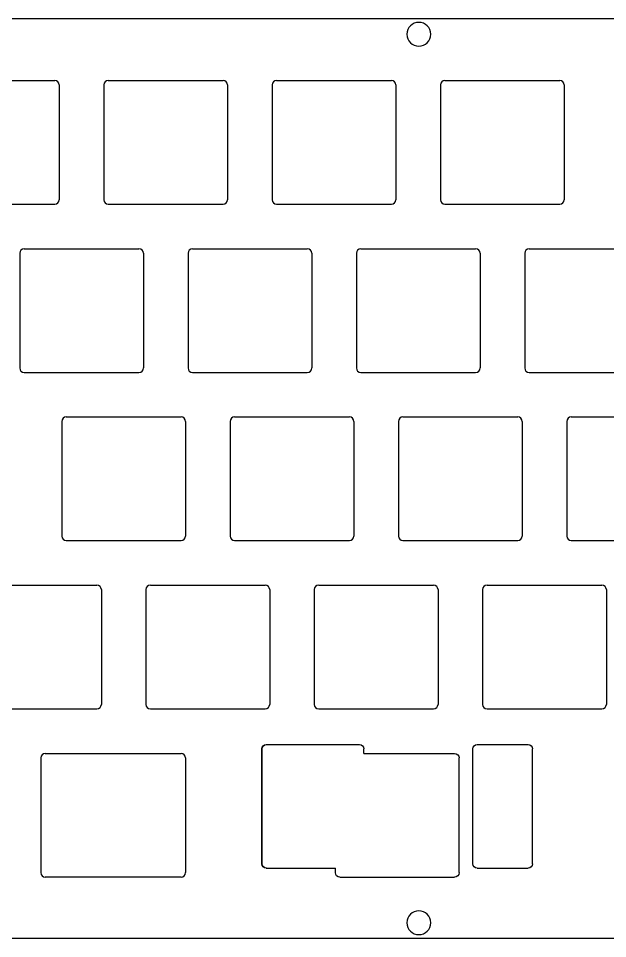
# Model space of a CAD drawing. Header units: inches. Extents: x 193 to 484, y 138 to 243.
# Drawn here: x 246 to 312.6, y 138.4 to 242.6 of the extents above; entities that cross this region are included whole.
import ezdxf

# ---------------------------------------------------------------- set-up
doc = ezdxf.new("R2010")
doc.units = ezdxf.units.IN
doc.header["$MEASUREMENT"] = 0

# ---------------------------------------------------------------- blocks, each defined once
blk = doc.blocks.new('block 3')
at = {"color": 7, "lineweight": 25, "true_color": 0xffffff}
blk.add_open_spline([(292.64, 140.2), (292.64, 140.95), (292.04, 141.55), (291.29, 141.55), (290.55, 141.55), (289.94, 140.95), (289.94, 140.2)], degree=3, knots=[0, 0, 0, 0, 1, 1, 1, 2, 2, 2, 2], dxfattribs=at)
blk = doc.blocks.new('block 17')
at = {"color": 7, "lineweight": 25, "true_color": 0xffffff}
blk.add_open_spline([(289.94, 140.2), (289.94, 139.45), (290.55, 138.85), (291.29, 138.85), (292.04, 138.85), (292.64, 139.45), (292.64, 140.2)], degree=3, knots=[0, 0, 0, 0, 1, 1, 1, 2, 2, 2, 2], dxfattribs=at)
blk = doc.blocks.new('block 21')
at = {"color": 7, "lineweight": 25, "true_color": 0xffffff}
blk.add_lwpolyline([(483.19, 138.4), (194.49, 138.4)], dxfattribs=at)
blk = doc.blocks.new('block 23')
at = {"color": 7, "lineweight": 25, "true_color": 0xffffff}
blk.add_lwpolyline([(194.49, 242.6), (483.19, 242.6)], dxfattribs=at)
blk = doc.blocks.new('block 40')
at = {"color": 7, "lineweight": 25, "true_color": 0xffffff}
blk.add_lwpolyline([(237.09, 235.57), (250.09, 235.57)], dxfattribs=at)
blk = doc.blocks.new('block 41')
at = {"color": 7, "lineweight": 25, "true_color": 0xffffff}
blk.add_lwpolyline([(237.09, 221.57), (250.09, 221.57)], dxfattribs=at)
blk = doc.blocks.new('block 43')
at = {"color": 7, "lineweight": 25, "true_color": 0xffffff}
blk.add_lwpolyline([(250.59, 235.07), (250.59, 222.07)], dxfattribs=at)
blk = doc.blocks.new('block 45')
at = {"color": 7, "lineweight": 25, "true_color": 0xffffff}
blk.add_open_spline([(250.59, 235.07), (250.59, 235.34), (250.37, 235.57), (250.09, 235.57)], degree=3, dxfattribs=at)
blk = doc.blocks.new('block 47')
at = {"color": 7, "lineweight": 25, "true_color": 0xffffff}
blk.add_open_spline([(250.09, 221.57), (250.37, 221.57), (250.59, 221.79), (250.59, 222.07)], degree=3, dxfattribs=at)
blk = doc.blocks.new('block 48')
at = {"color": 7, "lineweight": 25, "true_color": 0xffffff}
blk.add_lwpolyline([(256.14, 235.57), (269.14, 235.57)], dxfattribs=at)
blk = doc.blocks.new('block 49')
at = {"color": 7, "lineweight": 25, "true_color": 0xffffff}
blk.add_lwpolyline([(256.14, 221.57), (269.14, 221.57)], dxfattribs=at)
blk = doc.blocks.new('block 50')
at = {"color": 7, "lineweight": 25, "true_color": 0xffffff}
blk.add_lwpolyline([(255.64, 235.07), (255.64, 222.07)], dxfattribs=at)
blk = doc.blocks.new('block 51')
at = {"color": 7, "lineweight": 25, "true_color": 0xffffff}
blk.add_lwpolyline([(269.64, 235.07), (269.64, 222.07)], dxfattribs=at)
blk = doc.blocks.new('block 52')
at = {"color": 7, "lineweight": 25, "true_color": 0xffffff}
blk.add_open_spline([(256.14, 235.57), (255.87, 235.57), (255.64, 235.34), (255.64, 235.07)], degree=3, dxfattribs=at)
blk = doc.blocks.new('block 53')
at = {"color": 7, "lineweight": 25, "true_color": 0xffffff}
blk.add_open_spline([(269.64, 235.07), (269.64, 235.34), (269.42, 235.57), (269.14, 235.57)], degree=3, dxfattribs=at)
blk = doc.blocks.new('block 54')
at = {"color": 7, "lineweight": 25, "true_color": 0xffffff}
blk.add_open_spline([(255.64, 222.07), (255.64, 221.79), (255.87, 221.57), (256.14, 221.57)], degree=3, dxfattribs=at)
blk = doc.blocks.new('block 55')
at = {"color": 7, "lineweight": 25, "true_color": 0xffffff}
blk.add_open_spline([(269.14, 221.57), (269.42, 221.57), (269.64, 221.79), (269.64, 222.07)], degree=3, dxfattribs=at)
blk = doc.blocks.new('block 56')
at = {"color": 7, "lineweight": 25, "true_color": 0xffffff}
blk.add_lwpolyline([(275.19, 235.57), (288.19, 235.57)], dxfattribs=at)
blk = doc.blocks.new('block 57')
at = {"color": 7, "lineweight": 25, "true_color": 0xffffff}
blk.add_lwpolyline([(275.19, 221.57), (288.19, 221.57)], dxfattribs=at)
blk = doc.blocks.new('block 58')
at = {"color": 7, "lineweight": 25, "true_color": 0xffffff}
blk.add_lwpolyline([(274.69, 235.07), (274.69, 222.07)], dxfattribs=at)
blk = doc.blocks.new('block 59')
at = {"color": 7, "lineweight": 25, "true_color": 0xffffff}
blk.add_lwpolyline([(288.69, 235.07), (288.69, 222.07)], dxfattribs=at)
blk = doc.blocks.new('block 60')
at = {"color": 7, "lineweight": 25, "true_color": 0xffffff}
blk.add_open_spline([(275.19, 235.57), (274.92, 235.57), (274.69, 235.34), (274.69, 235.07)], degree=3, dxfattribs=at)
blk = doc.blocks.new('block 61')
at = {"color": 7, "lineweight": 25, "true_color": 0xffffff}
blk.add_open_spline([(288.69, 235.07), (288.69, 235.34), (288.47, 235.57), (288.19, 235.57)], degree=3, dxfattribs=at)
blk = doc.blocks.new('block 62')
at = {"color": 7, "lineweight": 25, "true_color": 0xffffff}
blk.add_open_spline([(274.69, 222.07), (274.69, 221.79), (274.92, 221.57), (275.19, 221.57)], degree=3, dxfattribs=at)
blk = doc.blocks.new('block 63')
at = {"color": 7, "lineweight": 25, "true_color": 0xffffff}
blk.add_open_spline([(288.19, 221.57), (288.47, 221.57), (288.69, 221.79), (288.69, 222.07)], degree=3, dxfattribs=at)
blk = doc.blocks.new('block 64')
at = {"color": 7, "lineweight": 25, "true_color": 0xffffff}
blk.add_lwpolyline([(294.24, 235.57), (307.24, 235.57)], dxfattribs=at)
blk = doc.blocks.new('block 65')
at = {"color": 7, "lineweight": 25, "true_color": 0xffffff}
blk.add_lwpolyline([(294.24, 221.57), (307.24, 221.57)], dxfattribs=at)
blk = doc.blocks.new('block 66')
at = {"color": 7, "lineweight": 25, "true_color": 0xffffff}
blk.add_lwpolyline([(293.74, 235.07), (293.74, 222.07)], dxfattribs=at)
blk = doc.blocks.new('block 67')
at = {"color": 7, "lineweight": 25, "true_color": 0xffffff}
blk.add_lwpolyline([(307.74, 235.07), (307.74, 222.07)], dxfattribs=at)
blk = doc.blocks.new('block 68')
at = {"color": 7, "lineweight": 25, "true_color": 0xffffff}
blk.add_open_spline([(294.24, 235.57), (293.97, 235.57), (293.74, 235.34), (293.74, 235.07)], degree=3, dxfattribs=at)
blk = doc.blocks.new('block 69')
at = {"color": 7, "lineweight": 25, "true_color": 0xffffff}
blk.add_open_spline([(307.74, 235.07), (307.74, 235.34), (307.52, 235.57), (307.24, 235.57)], degree=3, dxfattribs=at)
blk = doc.blocks.new('block 70')
at = {"color": 7, "lineweight": 25, "true_color": 0xffffff}
blk.add_open_spline([(293.74, 222.07), (293.74, 221.79), (293.97, 221.57), (294.24, 221.57)], degree=3, dxfattribs=at)
blk = doc.blocks.new('block 71')
at = {"color": 7, "lineweight": 25, "true_color": 0xffffff}
blk.add_open_spline([(307.24, 221.57), (307.52, 221.57), (307.74, 221.79), (307.74, 222.07)], degree=3, dxfattribs=at)
blk = doc.blocks.new('block 166')
at = {"color": 7, "lineweight": 25, "true_color": 0xffffff}
blk.add_lwpolyline([(246.62, 216.52), (259.62, 216.52)], dxfattribs=at)
blk = doc.blocks.new('block 167')
at = {"color": 7, "lineweight": 25, "true_color": 0xffffff}
blk.add_lwpolyline([(246.62, 202.52), (259.62, 202.52)], dxfattribs=at)
blk = doc.blocks.new('block 168')
at = {"color": 7, "lineweight": 25, "true_color": 0xffffff}
blk.add_lwpolyline([(246.12, 216.02), (246.12, 203.02)], dxfattribs=at)
blk = doc.blocks.new('block 169')
at = {"color": 7, "lineweight": 25, "true_color": 0xffffff}
blk.add_lwpolyline([(260.12, 216.02), (260.12, 203.02)], dxfattribs=at)
blk = doc.blocks.new('block 170')
at = {"color": 7, "lineweight": 25, "true_color": 0xffffff}
blk.add_open_spline([(246.62, 216.52), (246.34, 216.52), (246.12, 216.29), (246.12, 216.02)], degree=3, dxfattribs=at)
blk = doc.blocks.new('block 171')
at = {"color": 7, "lineweight": 25, "true_color": 0xffffff}
blk.add_open_spline([(260.12, 216.02), (260.12, 216.29), (259.89, 216.52), (259.62, 216.52)], degree=3, dxfattribs=at)
blk = doc.blocks.new('block 172')
at = {"color": 7, "lineweight": 25, "true_color": 0xffffff}
blk.add_open_spline([(246.12, 203.02), (246.12, 202.74), (246.34, 202.52), (246.62, 202.52)], degree=3, dxfattribs=at)
blk = doc.blocks.new('block 173')
at = {"color": 7, "lineweight": 25, "true_color": 0xffffff}
blk.add_open_spline([(259.62, 202.52), (259.89, 202.52), (260.12, 202.74), (260.12, 203.02)], degree=3, dxfattribs=at)
blk = doc.blocks.new('block 174')
at = {"color": 7, "lineweight": 25, "true_color": 0xffffff}
blk.add_lwpolyline([(265.67, 216.52), (278.67, 216.52)], dxfattribs=at)
blk = doc.blocks.new('block 175')
at = {"color": 7, "lineweight": 25, "true_color": 0xffffff}
blk.add_lwpolyline([(265.67, 202.52), (278.67, 202.52)], dxfattribs=at)
blk = doc.blocks.new('block 176')
at = {"color": 7, "lineweight": 25, "true_color": 0xffffff}
blk.add_lwpolyline([(265.17, 216.02), (265.17, 203.02)], dxfattribs=at)
blk = doc.blocks.new('block 177')
at = {"color": 7, "lineweight": 25, "true_color": 0xffffff}
blk.add_lwpolyline([(279.17, 216.02), (279.17, 203.02)], dxfattribs=at)
blk = doc.blocks.new('block 178')
at = {"color": 7, "lineweight": 25, "true_color": 0xffffff}
blk.add_open_spline([(265.67, 216.52), (265.39, 216.52), (265.17, 216.29), (265.17, 216.02)], degree=3, dxfattribs=at)
blk = doc.blocks.new('block 179')
at = {"color": 7, "lineweight": 25, "true_color": 0xffffff}
blk.add_open_spline([(279.17, 216.02), (279.17, 216.29), (278.94, 216.52), (278.67, 216.52)], degree=3, dxfattribs=at)
blk = doc.blocks.new('block 180')
at = {"color": 7, "lineweight": 25, "true_color": 0xffffff}
blk.add_open_spline([(265.17, 203.02), (265.17, 202.74), (265.39, 202.52), (265.67, 202.52)], degree=3, dxfattribs=at)
blk = doc.blocks.new('block 181')
at = {"color": 7, "lineweight": 25, "true_color": 0xffffff}
blk.add_open_spline([(278.67, 202.52), (278.94, 202.52), (279.17, 202.74), (279.17, 203.02)], degree=3, dxfattribs=at)
blk = doc.blocks.new('block 182')
at = {"color": 7, "lineweight": 25, "true_color": 0xffffff}
blk.add_lwpolyline([(284.72, 216.52), (297.72, 216.52)], dxfattribs=at)
blk = doc.blocks.new('block 183')
at = {"color": 7, "lineweight": 25, "true_color": 0xffffff}
blk.add_lwpolyline([(284.72, 202.52), (297.72, 202.52)], dxfattribs=at)
blk = doc.blocks.new('block 184')
at = {"color": 7, "lineweight": 25, "true_color": 0xffffff}
blk.add_lwpolyline([(284.22, 216.02), (284.22, 203.02)], dxfattribs=at)
blk = doc.blocks.new('block 185')
at = {"color": 7, "lineweight": 25, "true_color": 0xffffff}
blk.add_lwpolyline([(298.22, 216.02), (298.22, 203.02)], dxfattribs=at)
blk = doc.blocks.new('block 186')
at = {"color": 7, "lineweight": 25, "true_color": 0xffffff}
blk.add_open_spline([(284.72, 216.52), (284.44, 216.52), (284.22, 216.29), (284.22, 216.02)], degree=3, dxfattribs=at)
blk = doc.blocks.new('block 187')
at = {"color": 7, "lineweight": 25, "true_color": 0xffffff}
blk.add_open_spline([(298.22, 216.02), (298.22, 216.29), (297.99, 216.52), (297.72, 216.52)], degree=3, dxfattribs=at)
blk = doc.blocks.new('block 188')
at = {"color": 7, "lineweight": 25, "true_color": 0xffffff}
blk.add_open_spline([(284.22, 203.02), (284.22, 202.74), (284.44, 202.52), (284.72, 202.52)], degree=3, dxfattribs=at)
blk = doc.blocks.new('block 189')
at = {"color": 7, "lineweight": 25, "true_color": 0xffffff}
blk.add_open_spline([(297.72, 202.52), (297.99, 202.52), (298.22, 202.74), (298.22, 203.02)], degree=3, dxfattribs=at)
blk = doc.blocks.new('block 190')
at = {"color": 7, "lineweight": 25, "true_color": 0xffffff}
blk.add_lwpolyline([(303.77, 216.52), (316.77, 216.52)], dxfattribs=at)
blk = doc.blocks.new('block 191')
at = {"color": 7, "lineweight": 25, "true_color": 0xffffff}
blk.add_lwpolyline([(303.77, 202.52), (316.77, 202.52)], dxfattribs=at)
blk = doc.blocks.new('block 192')
at = {"color": 7, "lineweight": 25, "true_color": 0xffffff}
blk.add_lwpolyline([(303.27, 216.02), (303.27, 203.02)], dxfattribs=at)
blk = doc.blocks.new('block 194')
at = {"color": 7, "lineweight": 25, "true_color": 0xffffff}
blk.add_open_spline([(303.77, 216.52), (303.49, 216.52), (303.27, 216.29), (303.27, 216.02)], degree=3, dxfattribs=at)
blk = doc.blocks.new('block 196')
at = {"color": 7, "lineweight": 25, "true_color": 0xffffff}
blk.add_open_spline([(303.27, 203.02), (303.27, 202.74), (303.49, 202.52), (303.77, 202.52)], degree=3, dxfattribs=at)
blk = doc.blocks.new('block 276')
at = {"color": 7, "lineweight": 25, "true_color": 0xffffff}
blk.add_lwpolyline([(251.38, 197.47), (264.38, 197.47)], dxfattribs=at)
blk = doc.blocks.new('block 277')
at = {"color": 7, "lineweight": 25, "true_color": 0xffffff}
blk.add_lwpolyline([(251.38, 183.47), (264.38, 183.47)], dxfattribs=at)
blk = doc.blocks.new('block 278')
at = {"color": 7, "lineweight": 25, "true_color": 0xffffff}
blk.add_lwpolyline([(250.88, 196.97), (250.88, 183.97)], dxfattribs=at)
blk = doc.blocks.new('block 279')
at = {"color": 7, "lineweight": 25, "true_color": 0xffffff}
blk.add_lwpolyline([(264.88, 196.97), (264.88, 183.97)], dxfattribs=at)
blk = doc.blocks.new('block 280')
at = {"color": 7, "lineweight": 25, "true_color": 0xffffff}
blk.add_open_spline([(251.38, 197.47), (251.1, 197.47), (250.88, 197.24), (250.88, 196.97)], degree=3, dxfattribs=at)
blk = doc.blocks.new('block 281')
at = {"color": 7, "lineweight": 25, "true_color": 0xffffff}
blk.add_open_spline([(264.88, 196.97), (264.88, 197.24), (264.66, 197.47), (264.38, 197.47)], degree=3, dxfattribs=at)
blk = doc.blocks.new('block 282')
at = {"color": 7, "lineweight": 25, "true_color": 0xffffff}
blk.add_open_spline([(250.88, 183.97), (250.88, 183.69), (251.1, 183.47), (251.38, 183.47)], degree=3, dxfattribs=at)
blk = doc.blocks.new('block 283')
at = {"color": 7, "lineweight": 25, "true_color": 0xffffff}
blk.add_open_spline([(264.38, 183.47), (264.66, 183.47), (264.88, 183.69), (264.88, 183.97)], degree=3, dxfattribs=at)
blk = doc.blocks.new('block 284')
at = {"color": 7, "lineweight": 25, "true_color": 0xffffff}
blk.add_lwpolyline([(270.43, 197.47), (283.43, 197.47)], dxfattribs=at)
blk = doc.blocks.new('block 285')
at = {"color": 7, "lineweight": 25, "true_color": 0xffffff}
blk.add_lwpolyline([(270.43, 183.47), (283.43, 183.47)], dxfattribs=at)
blk = doc.blocks.new('block 286')
at = {"color": 7, "lineweight": 25, "true_color": 0xffffff}
blk.add_lwpolyline([(269.93, 196.97), (269.93, 183.97)], dxfattribs=at)
blk = doc.blocks.new('block 287')
at = {"color": 7, "lineweight": 25, "true_color": 0xffffff}
blk.add_lwpolyline([(283.93, 196.97), (283.93, 183.97)], dxfattribs=at)
blk = doc.blocks.new('block 288')
at = {"color": 7, "lineweight": 25, "true_color": 0xffffff}
blk.add_open_spline([(270.43, 197.47), (270.15, 197.47), (269.93, 197.24), (269.93, 196.97)], degree=3, dxfattribs=at)
blk = doc.blocks.new('block 289')
at = {"color": 7, "lineweight": 25, "true_color": 0xffffff}
blk.add_open_spline([(283.93, 196.97), (283.93, 197.24), (283.71, 197.47), (283.43, 197.47)], degree=3, dxfattribs=at)
blk = doc.blocks.new('block 290')
at = {"color": 7, "lineweight": 25, "true_color": 0xffffff}
blk.add_open_spline([(269.93, 183.97), (269.93, 183.69), (270.15, 183.47), (270.43, 183.47)], degree=3, dxfattribs=at)
blk = doc.blocks.new('block 291')
at = {"color": 7, "lineweight": 25, "true_color": 0xffffff}
blk.add_open_spline([(283.43, 183.47), (283.71, 183.47), (283.93, 183.69), (283.93, 183.97)], degree=3, dxfattribs=at)
blk = doc.blocks.new('block 292')
at = {"color": 7, "lineweight": 25, "true_color": 0xffffff}
blk.add_lwpolyline([(289.48, 197.47), (302.48, 197.47)], dxfattribs=at)
blk = doc.blocks.new('block 293')
at = {"color": 7, "lineweight": 25, "true_color": 0xffffff}
blk.add_lwpolyline([(289.48, 183.47), (302.48, 183.47)], dxfattribs=at)
blk = doc.blocks.new('block 294')
at = {"color": 7, "lineweight": 25, "true_color": 0xffffff}
blk.add_lwpolyline([(288.98, 196.97), (288.98, 183.97)], dxfattribs=at)
blk = doc.blocks.new('block 295')
at = {"color": 7, "lineweight": 25, "true_color": 0xffffff}
blk.add_lwpolyline([(302.98, 196.97), (302.98, 183.97)], dxfattribs=at)
blk = doc.blocks.new('block 296')
at = {"color": 7, "lineweight": 25, "true_color": 0xffffff}
blk.add_open_spline([(289.48, 197.47), (289.2, 197.47), (288.98, 197.24), (288.98, 196.97)], degree=3, dxfattribs=at)
blk = doc.blocks.new('block 297')
at = {"color": 7, "lineweight": 25, "true_color": 0xffffff}
blk.add_open_spline([(302.98, 196.97), (302.98, 197.24), (302.76, 197.47), (302.48, 197.47)], degree=3, dxfattribs=at)
blk = doc.blocks.new('block 298')
at = {"color": 7, "lineweight": 25, "true_color": 0xffffff}
blk.add_open_spline([(288.98, 183.97), (288.98, 183.69), (289.2, 183.47), (289.48, 183.47)], degree=3, dxfattribs=at)
blk = doc.blocks.new('block 299')
at = {"color": 7, "lineweight": 25, "true_color": 0xffffff}
blk.add_open_spline([(302.48, 183.47), (302.76, 183.47), (302.98, 183.69), (302.98, 183.97)], degree=3, dxfattribs=at)
blk = doc.blocks.new('block 300')
at = {"color": 7, "lineweight": 25, "true_color": 0xffffff}
blk.add_lwpolyline([(308.53, 197.47), (321.53, 197.47)], dxfattribs=at)
blk = doc.blocks.new('block 301')
at = {"color": 7, "lineweight": 25, "true_color": 0xffffff}
blk.add_lwpolyline([(308.53, 183.47), (321.53, 183.47)], dxfattribs=at)
blk = doc.blocks.new('block 302')
at = {"color": 7, "lineweight": 25, "true_color": 0xffffff}
blk.add_lwpolyline([(308.03, 196.97), (308.03, 183.97)], dxfattribs=at)
blk = doc.blocks.new('block 304')
at = {"color": 7, "lineweight": 25, "true_color": 0xffffff}
blk.add_open_spline([(308.53, 197.47), (308.25, 197.47), (308.03, 197.24), (308.03, 196.97)], degree=3, dxfattribs=at)
blk = doc.blocks.new('block 306')
at = {"color": 7, "lineweight": 25, "true_color": 0xffffff}
blk.add_open_spline([(308.03, 183.97), (308.03, 183.69), (308.25, 183.47), (308.53, 183.47)], degree=3, dxfattribs=at)
blk = doc.blocks.new('block 392')
at = {"color": 7, "lineweight": 25, "true_color": 0xffffff}
blk.add_lwpolyline([(241.86, 178.42), (254.86, 178.42)], dxfattribs=at)
blk = doc.blocks.new('block 393')
at = {"color": 7, "lineweight": 25, "true_color": 0xffffff}
blk.add_lwpolyline([(241.86, 164.42), (254.86, 164.42)], dxfattribs=at)
blk = doc.blocks.new('block 395')
at = {"color": 7, "lineweight": 25, "true_color": 0xffffff}
blk.add_lwpolyline([(255.36, 177.92), (255.36, 164.92)], dxfattribs=at)
blk = doc.blocks.new('block 397')
at = {"color": 7, "lineweight": 25, "true_color": 0xffffff}
blk.add_open_spline([(255.36, 177.92), (255.36, 178.19), (255.13, 178.42), (254.86, 178.42)], degree=3, dxfattribs=at)
blk = doc.blocks.new('block 399')
at = {"color": 7, "lineweight": 25, "true_color": 0xffffff}
blk.add_open_spline([(254.86, 164.42), (255.13, 164.42), (255.36, 164.64), (255.36, 164.92)], degree=3, dxfattribs=at)
blk = doc.blocks.new('block 400')
at = {"color": 7, "lineweight": 25, "true_color": 0xffffff}
blk.add_lwpolyline([(260.91, 178.42), (273.91, 178.42)], dxfattribs=at)
blk = doc.blocks.new('block 401')
at = {"color": 7, "lineweight": 25, "true_color": 0xffffff}
blk.add_lwpolyline([(260.91, 164.42), (273.91, 164.42)], dxfattribs=at)
blk = doc.blocks.new('block 402')
at = {"color": 7, "lineweight": 25, "true_color": 0xffffff}
blk.add_lwpolyline([(260.41, 177.92), (260.41, 164.92)], dxfattribs=at)
blk = doc.blocks.new('block 403')
at = {"color": 7, "lineweight": 25, "true_color": 0xffffff}
blk.add_lwpolyline([(274.41, 177.92), (274.41, 164.92)], dxfattribs=at)
blk = doc.blocks.new('block 404')
at = {"color": 7, "lineweight": 25, "true_color": 0xffffff}
blk.add_open_spline([(260.91, 178.42), (260.63, 178.42), (260.41, 178.19), (260.41, 177.92)], degree=3, dxfattribs=at)
blk = doc.blocks.new('block 405')
at = {"color": 7, "lineweight": 25, "true_color": 0xffffff}
blk.add_open_spline([(274.41, 177.92), (274.41, 178.19), (274.18, 178.42), (273.91, 178.42)], degree=3, dxfattribs=at)
blk = doc.blocks.new('block 406')
at = {"color": 7, "lineweight": 25, "true_color": 0xffffff}
blk.add_open_spline([(260.41, 164.92), (260.41, 164.64), (260.63, 164.42), (260.91, 164.42)], degree=3, dxfattribs=at)
blk = doc.blocks.new('block 407')
at = {"color": 7, "lineweight": 25, "true_color": 0xffffff}
blk.add_open_spline([(273.91, 164.42), (274.18, 164.42), (274.41, 164.64), (274.41, 164.92)], degree=3, dxfattribs=at)
blk = doc.blocks.new('block 408')
at = {"color": 7, "lineweight": 25, "true_color": 0xffffff}
blk.add_lwpolyline([(279.96, 178.42), (292.96, 178.42)], dxfattribs=at)
blk = doc.blocks.new('block 409')
at = {"color": 7, "lineweight": 25, "true_color": 0xffffff}
blk.add_lwpolyline([(279.96, 164.42), (292.96, 164.42)], dxfattribs=at)
blk = doc.blocks.new('block 410')
at = {"color": 7, "lineweight": 25, "true_color": 0xffffff}
blk.add_lwpolyline([(279.46, 177.92), (279.46, 164.92)], dxfattribs=at)
blk = doc.blocks.new('block 411')
at = {"color": 7, "lineweight": 25, "true_color": 0xffffff}
blk.add_lwpolyline([(293.46, 177.92), (293.46, 164.92)], dxfattribs=at)
blk = doc.blocks.new('block 412')
at = {"color": 7, "lineweight": 25, "true_color": 0xffffff}
blk.add_open_spline([(279.96, 178.42), (279.68, 178.42), (279.46, 178.19), (279.46, 177.92)], degree=3, dxfattribs=at)
blk = doc.blocks.new('block 413')
at = {"color": 7, "lineweight": 25, "true_color": 0xffffff}
blk.add_open_spline([(293.46, 177.92), (293.46, 178.19), (293.23, 178.42), (292.96, 178.42)], degree=3, dxfattribs=at)
blk = doc.blocks.new('block 414')
at = {"color": 7, "lineweight": 25, "true_color": 0xffffff}
blk.add_open_spline([(279.46, 164.92), (279.46, 164.64), (279.68, 164.42), (279.96, 164.42)], degree=3, dxfattribs=at)
blk = doc.blocks.new('block 415')
at = {"color": 7, "lineweight": 25, "true_color": 0xffffff}
blk.add_open_spline([(292.96, 164.42), (293.23, 164.42), (293.46, 164.64), (293.46, 164.92)], degree=3, dxfattribs=at)
blk = doc.blocks.new('block 416')
at = {"color": 7, "lineweight": 25, "true_color": 0xffffff}
blk.add_lwpolyline([(299.01, 178.42), (312.01, 178.42)], dxfattribs=at)
blk = doc.blocks.new('block 417')
at = {"color": 7, "lineweight": 25, "true_color": 0xffffff}
blk.add_lwpolyline([(299.01, 164.42), (312.01, 164.42)], dxfattribs=at)
blk = doc.blocks.new('block 418')
at = {"color": 7, "lineweight": 25, "true_color": 0xffffff}
blk.add_lwpolyline([(298.51, 177.92), (298.51, 164.92)], dxfattribs=at)
blk = doc.blocks.new('block 419')
at = {"color": 7, "lineweight": 25, "true_color": 0xffffff}
blk.add_lwpolyline([(312.51, 177.92), (312.51, 164.92)], dxfattribs=at)
blk = doc.blocks.new('block 420')
at = {"color": 7, "lineweight": 25, "true_color": 0xffffff}
blk.add_open_spline([(299.01, 178.42), (298.73, 178.42), (298.51, 178.19), (298.51, 177.92)], degree=3, dxfattribs=at)
blk = doc.blocks.new('block 421')
at = {"color": 7, "lineweight": 25, "true_color": 0xffffff}
blk.add_open_spline([(312.51, 177.92), (312.51, 178.19), (312.28, 178.42), (312.01, 178.42)], degree=3, dxfattribs=at)
blk = doc.blocks.new('block 422')
at = {"color": 7, "lineweight": 25, "true_color": 0xffffff}
blk.add_open_spline([(298.51, 164.92), (298.51, 164.64), (298.73, 164.42), (299.01, 164.42)], degree=3, dxfattribs=at)
blk = doc.blocks.new('block 423')
at = {"color": 7, "lineweight": 25, "true_color": 0xffffff}
blk.add_open_spline([(312.01, 164.42), (312.28, 164.42), (312.51, 164.64), (312.51, 164.92)], degree=3, dxfattribs=at)
blk = doc.blocks.new('block 512')
at = {"color": 7, "lineweight": 25, "true_color": 0xffffff}
blk.add_lwpolyline([(248.5, 158.87), (248.5, 145.87)], dxfattribs=at)
blk = doc.blocks.new('block 513')
at = {"color": 7, "lineweight": 25, "true_color": 0xffffff}
blk.add_open_spline([(249, 159.37), (248.72, 159.37), (248.5, 159.14), (248.5, 158.87)], degree=3, dxfattribs=at)
blk = doc.blocks.new('block 514')
at = {"color": 7, "lineweight": 25, "true_color": 0xffffff}
blk.add_open_spline([(248.5, 145.87), (248.5, 145.59), (248.72, 145.37), (249, 145.37)], degree=3, dxfattribs=at)
blk = doc.blocks.new('block 515')
at = {"color": 7, "lineweight": 25, "true_color": 0xffffff}
blk.add_lwpolyline([(264.88, 158.87), (264.88, 145.87)], dxfattribs=at)
blk = doc.blocks.new('block 516')
at = {"color": 7, "lineweight": 25, "true_color": 0xffffff}
blk.add_open_spline([(264.88, 158.87), (264.88, 159.14), (264.66, 159.37), (264.38, 159.37)], degree=3, dxfattribs=at)
blk = doc.blocks.new('block 517')
at = {"color": 7, "lineweight": 25, "true_color": 0xffffff}
blk.add_open_spline([(264.38, 145.37), (264.66, 145.37), (264.88, 145.59), (264.88, 145.87)], degree=3, dxfattribs=at)
blk = doc.blocks.new('block 524')
at = {"color": 7, "lineweight": 25, "true_color": 0xffffff}
blk.add_lwpolyline([(274.06, 146.37), (279.81, 146.37)], dxfattribs=at)
blk = doc.blocks.new('block 525')
at = {"color": 7, "lineweight": 25, "true_color": 0xffffff}
blk.add_lwpolyline([(274.06, 160.37), (279.81, 160.37)], dxfattribs=at)
blk = doc.blocks.new('block 526')
at = {"color": 7, "lineweight": 25, "true_color": 0xffffff}
blk.add_lwpolyline([(273.56, 146.87), (273.56, 159.87)], dxfattribs=at)
blk = doc.blocks.new('block 527')
at = {"color": 7, "lineweight": 25, "true_color": 0xffffff}
blk.add_open_spline([(274.06, 146.37), (273.79, 146.37), (273.56, 146.59), (273.56, 146.87)], degree=3, dxfattribs=at)
blk = doc.blocks.new('block 528')
at = {"color": 7, "lineweight": 25, "true_color": 0xffffff}
blk.add_open_spline([(273.56, 159.87), (273.56, 160.14), (273.79, 160.37), (274.06, 160.37)], degree=3, dxfattribs=at)
blk = doc.blocks.new('block 529')
at = {"color": 7, "lineweight": 25, "true_color": 0xffffff}
blk.add_lwpolyline([(282.34, 145.37), (295.34, 145.37)], dxfattribs=at)
blk = doc.blocks.new('block 530')
at = {"color": 7, "lineweight": 25, "true_color": 0xffffff}
blk.add_lwpolyline([(285.07, 159.37), (295.34, 159.37)], dxfattribs=at)
blk = doc.blocks.new('block 531')
at = {"color": 7, "lineweight": 25, "true_color": 0xffffff}
blk.add_lwpolyline([(281.84, 145.87), (281.84, 146.37)], dxfattribs=at)
blk = doc.blocks.new('block 532')
at = {"color": 7, "lineweight": 25, "true_color": 0xffffff}
blk.add_lwpolyline([(295.84, 145.87), (295.84, 158.87)], dxfattribs=at)
blk = doc.blocks.new('block 533')
at = {"color": 7, "lineweight": 25, "true_color": 0xffffff}
blk.add_open_spline([(282.34, 145.37), (282.06, 145.37), (281.84, 145.59), (281.84, 145.87)], degree=3, dxfattribs=at)
blk = doc.blocks.new('block 534')
at = {"color": 7, "lineweight": 25, "true_color": 0xffffff}
blk.add_open_spline([(295.84, 145.87), (295.84, 145.59), (295.61, 145.37), (295.34, 145.37)], degree=3, dxfattribs=at)
blk = doc.blocks.new('block 535')
at = {"color": 7, "lineweight": 25, "true_color": 0xffffff}
blk.add_open_spline([(295.34, 159.37), (295.61, 159.37), (295.84, 159.14), (295.84, 158.87)], degree=3, dxfattribs=at)
blk = doc.blocks.new('block 536')
at = {"color": 7, "lineweight": 25, "true_color": 0xffffff}
blk.add_lwpolyline([(297.9, 146.37), (303.65, 146.37)], dxfattribs=at)
blk = doc.blocks.new('block 537')
at = {"color": 7, "lineweight": 25, "true_color": 0xffffff}
blk.add_lwpolyline([(297.9, 160.37), (303.65, 160.37)], dxfattribs=at)
blk = doc.blocks.new('block 538')
at = {"color": 7, "lineweight": 25, "true_color": 0xffffff}
blk.add_lwpolyline([(297.4, 146.87), (297.4, 159.87)], dxfattribs=at)
blk = doc.blocks.new('block 539')
at = {"color": 7, "lineweight": 25, "true_color": 0xffffff}
blk.add_lwpolyline([(304.15, 146.87), (304.15, 159.87)], dxfattribs=at)
blk = doc.blocks.new('block 540')
at = {"color": 7, "lineweight": 25, "true_color": 0xffffff}
blk.add_open_spline([(297.9, 146.37), (297.62, 146.37), (297.4, 146.59), (297.4, 146.87)], degree=3, dxfattribs=at)
blk = doc.blocks.new('block 541')
at = {"color": 7, "lineweight": 25, "true_color": 0xffffff}
blk.add_open_spline([(304.15, 146.87), (304.15, 146.59), (303.93, 146.37), (303.65, 146.37)], degree=3, dxfattribs=at)
blk = doc.blocks.new('block 542')
at = {"color": 7, "lineweight": 25, "true_color": 0xffffff}
blk.add_open_spline([(297.4, 159.87), (297.4, 160.14), (297.62, 160.37), (297.9, 160.37)], degree=3, dxfattribs=at)
blk = doc.blocks.new('block 543')
at = {"color": 7, "lineweight": 25, "true_color": 0xffffff}
blk.add_open_spline([(303.65, 160.37), (303.93, 160.37), (304.15, 160.14), (304.15, 159.87)], degree=3, dxfattribs=at)
blk = doc.blocks.new('block 544')
at = {"color": 7, "lineweight": 25, "true_color": 0xffffff}
blk.add_lwpolyline([(274.02, 146.37), (281.84, 146.37)], dxfattribs=at)
blk = doc.blocks.new('block 545')
at = {"color": 7, "lineweight": 25, "true_color": 0xffffff}
blk.add_lwpolyline([(274.02, 160.37), (284.57, 160.37)], dxfattribs=at)
blk = doc.blocks.new('block 546')
at = {"color": 7, "lineweight": 25, "true_color": 0xffffff}
blk.add_lwpolyline([(273.52, 146.87), (273.52, 159.87)], dxfattribs=at)
blk = doc.blocks.new('block 547')
at = {"color": 7, "lineweight": 25, "true_color": 0xffffff}
blk.add_open_spline([(274.02, 146.37), (273.75, 146.37), (273.52, 146.59), (273.52, 146.87)], degree=3, dxfattribs=at)
blk = doc.blocks.new('block 548')
at = {"color": 7, "lineweight": 25, "true_color": 0xffffff}
blk.add_open_spline([(273.52, 159.87), (273.52, 160.14), (273.75, 160.37), (274.02, 160.37)], degree=3, dxfattribs=at)
blk = doc.blocks.new('block 557')
at = {"color": 7, "lineweight": 25, "true_color": 0xffffff}
blk.add_lwpolyline([(285.07, 159.37), (285.07, 159.87)], dxfattribs=at)
blk = doc.blocks.new('block 558')
at = {"color": 7, "lineweight": 25, "true_color": 0xffffff}
blk.add_open_spline([(284.57, 160.37), (284.84, 160.37), (285.07, 160.14), (285.07, 159.87)], degree=3, dxfattribs=at)
blk = doc.blocks.new('block 621')
at = {"color": 7, "lineweight": 25, "true_color": 0xffffff}
blk.add_lwpolyline([(249, 159.37), (264.38, 159.37)], dxfattribs=at)
blk = doc.blocks.new('block 622')
at = {"color": 7, "lineweight": 25, "true_color": 0xffffff}
blk.add_lwpolyline([(264.38, 145.37), (249, 145.37)], dxfattribs=at)
blk = doc.blocks.new('block 631')
at = {"color": 7, "lineweight": 25, "true_color": 0xffffff}
blk.add_open_spline([(292.64, 240.8), (292.64, 241.55), (292.04, 242.15), (291.29, 242.15), (290.55, 242.15), (289.94, 241.55), (289.94, 240.8)], degree=3, knots=[0, 0, 0, 0, 1, 1, 1, 2, 2, 2, 2], dxfattribs=at)
blk = doc.blocks.new('block 632')
at = {"color": 7, "lineweight": 25, "true_color": 0xffffff}
blk.add_open_spline([(289.94, 240.8), (289.94, 240.05), (290.55, 239.45), (291.29, 239.45), (292.04, 239.45), (292.64, 240.05), (292.64, 240.8)], degree=3, knots=[0, 0, 0, 0, 1, 1, 1, 2, 2, 2, 2], dxfattribs=at)

msp = doc.modelspace()

# ---------------------------------------------------------------- block references
for name in ['block 23', 'block 631', 'block 632', 'block 40', 'block 45', 'block 52', 'block 48', 'block 53', 'block 60', 'block 56', 'block 61', 'block 68', 'block 64', 'block 69', 'block 43', 'block 50', 'block 51', 'block 58', 'block 59', 'block 66', 'block 67', 'block 47', 'block 54', 'block 55', 'block 62', 'block 63', 'block 70', 'block 71', 'block 41', 'block 49', 'block 57', 'block 65', 'block 170', 'block 168', 'block 166', 'block 171', 'block 169', 'block 178', 'block 176', 'block 174', 'block 179', 'block 177', 'block 186', 'block 184', 'block 182', 'block 187', 'block 185', 'block 194', 'block 192', 'block 190', 'block 172', 'block 167', 'block 173', 'block 180', 'block 175', 'block 181', 'block 188', 'block 183', 'block 189', 'block 196', 'block 191', 'block 280', 'block 278', 'block 276', 'block 281', 'block 279', 'block 288', 'block 286', 'block 284', 'block 289', 'block 287', 'block 296', 'block 294', 'block 292', 'block 297', 'block 295', 'block 304', 'block 302', 'block 300', 'block 282', 'block 277', 'block 283', 'block 290', 'block 285', 'block 291', 'block 298', 'block 293', 'block 299', 'block 306', 'block 301', 'block 392', 'block 397', 'block 404', 'block 400', 'block 405', 'block 412', 'block 408', 'block 413', 'block 420', 'block 416', 'block 421', 'block 395', 'block 402', 'block 403', 'block 410', 'block 411', 'block 418', 'block 419', 'block 399', 'block 406', 'block 407', 'block 414', 'block 415', 'block 422', 'block 423', 'block 393', 'block 401', 'block 409', 'block 417', 'block 548', 'block 546', 'block 528', 'block 526', 'block 545', 'block 525', 'block 558', 'block 557', 'block 542', 'block 538', 'block 537', 'block 543', 'block 539', 'block 513', 'block 512', 'block 621', 'block 516', 'block 515', 'block 530', 'block 535', 'block 532', 'block 547', 'block 527', 'block 544', 'block 524', 'block 531', 'block 540', 'block 536', 'block 541', 'block 514', 'block 622', 'block 517', 'block 533', 'block 529', 'block 534', 'block 3', 'block 17', 'block 21']:
    msp.add_blockref(name, (0, 0))

doc.saveas('drawing.dxf')
